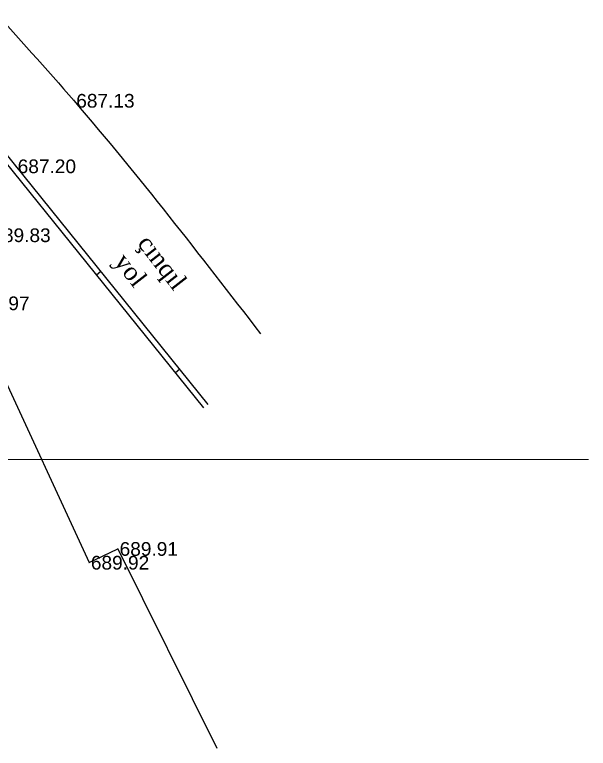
# Model space of a CAD drawing. Header units: feet. Extents: x 3381 to 1374491, y 675186 to 8751562.
# Drawn here: x 686650.6 to 686692.6, y 4375637.5 to 4375691.2 of the extents above; entities that cross this region are included whole.
import ezdxf

# ---------------------------------------------------------------- set-up
doc = ezdxf.new("R2010")
doc.units = ezdxf.units.FT
doc.header["$MEASUREMENT"] = 0
doc.header["$PDMODE"] = 34
doc.header["$PDSIZE"] = 0.01
doc.layers.get('0').update_dxf_attribs({"linetype": 'CONTINUOUS'})
for name, color, linetype in [('0_Point_Height', 2, 'CONTINUOUS'), ('0_Point_Point', 7, 'CONTINUOUS'), ('Yazilar', 7, 'CONTINUOUS')]:
    doc.layers.add(name, color=color, linetype=linetype)
doc.layers.add('km setka', color=170, linetype='CONTINUOUS', lineweight=15)
doc.styles.get("Standard").update_dxf_attribs({"font": 'arial.ttf', "height": 2.5})

msp = doc.modelspace()

# ---------------------------------------------------------------- linework, layer by layer
at = {"linetype": 'Continuous'}
for p, q in [((686656.904, 4375672.384), (686656.599, 4375672.125)), ((686647.281, 4375670.067, 689.971), (686656.04, 4375651.098, 689.923)), ((686662.677, 4375665.236), (686662.372, 4375664.976)), ((686656.04, 4375651.098, 689.923), (686658.144, 4375652.105, 689.909)), ((686658.144, 4375652.105, 689.909), (686665.389, 4375637.51, 689.392))]:
    msp.add_line(p, q, dxfattribs=at)
at = {"linetype": 'Continuous', "elevation": 687.196}
for points in [[(686664.435, 4375662.422), (686640.733, 4375691.77), (686631.423, 4375703.227), (686620.671, 4375716.321), (686618.316, 4375719.25)], [(686664.756, 4375662.661), (686641.043, 4375692.022), (686631.732, 4375703.48), (686620.978, 4375716.576), (686619.093, 4375718.743)]]:
    msp.add_lwpolyline(points, dxfattribs=at)
at = {"linetype": 'Continuous'}
msp.add_open_spline([(686532.216, 4375862.55), (686534.037, 4375859.08), (686540.343, 4375847.062), (686550.24, 4375829.08), (686564.234, 4375809.816), (686575.006, 4375789.618), (686585.969, 4375771.733), (686595.096, 4375754.329), (686608.511, 4375735.808), (686625.111, 4375721.519), (686636.646, 4375706.682), (686644.576, 4375696.2), (686655.894, 4375684.281), (686664.143, 4375673.589), (686668.587, 4375667.829)], degree=3, knots=[0, 0, 0, 0, 11.75951, 40.72321, 61.46233, 83.054979, 109.290717, 124.392744, 141.962718, 177.533008, 189.558821, 198.276488, 216.955448, 238.768866, 238.768866, 238.768866, 238.768866], dxfattribs=at)
at = {"layer": '0_Point_Point'}
for p in [(686654.969, 4375684.88, 687.128), (686650.682, 4375680.087, 687.196), (686658.144, 4375652.105, 689.909), (686656.04, 4375651.098, 689.923)]:
    msp.add_point(p, dxfattribs=at)
at = {"layer": 'km setka', "flags": 128}
msp.add_lwpolyline([(686441.509, 4375658.638), (686692.59, 4375658.638)], dxfattribs=at)

# ---------------------------------------------------------------- texts
at = {"layer": '0_Point_Height', "color": 0}
for s, p in [('687.13', (686655.105, 4375684.366, 687.128)), ('687.20', (686650.818, 4375679.573, 687.196)), ('689.83', (686648.963, 4375674.532, 689.83)), ('689.97', (686647.417, 4375669.553, 689.971)), ('689.91', (686658.28, 4375651.591, 689.909)), ('689.92', (686656.176, 4375650.584, 689.923))]:
    msp.add_text(s, height=1, dxfattribs=at).set_placement(p)
at = {"layer": 'Yazilar', "insert": (686660.548, 4375675.222), "char_height": 1.3, "width": 0.10588, "attachment_point": 1, "rotation": 307.8347}
msp.add_mtext('{\\fTimes New Roman|b0|i0|c238|p18;çınqıl yol}', dxfattribs=at)

doc.saveas('drawing.dxf')
